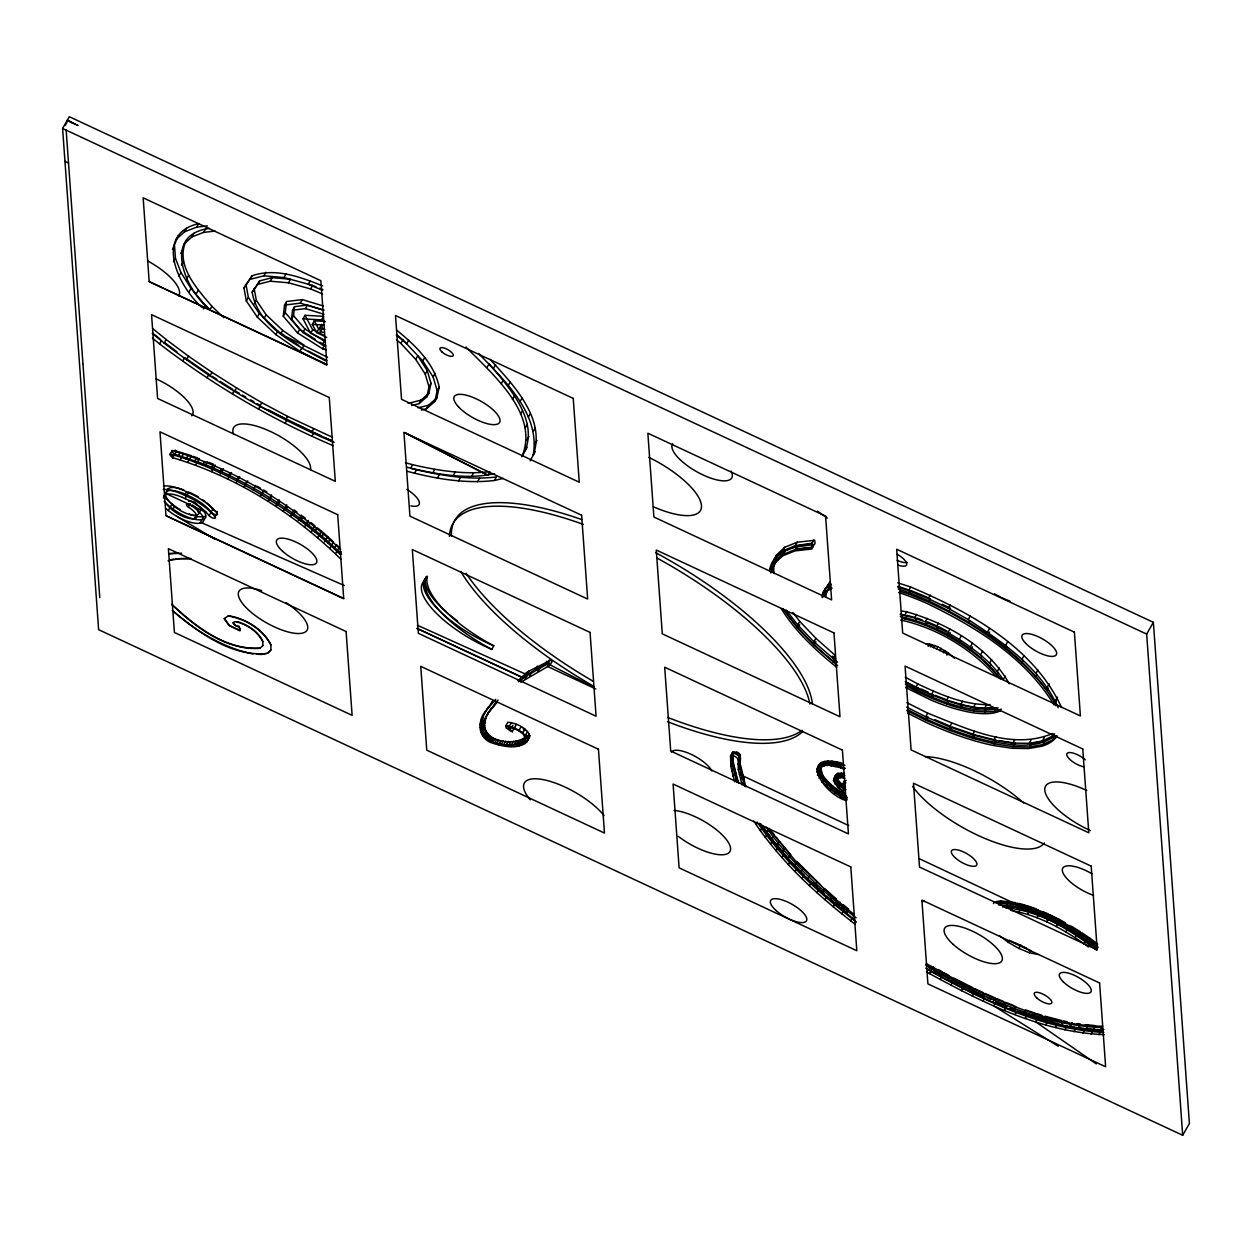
<?xml version="1.0" encoding="UTF-8"?>
<svg xmlns="http://www.w3.org/2000/svg" width="1252" height="1252" viewBox="0 0 1252 1252"><rect width="100%" height="100%" fill="white"/><g stroke="black" fill="none" stroke-linecap="round" stroke-linejoin="round"><path stroke-width="1.5" d="M820.451 766.96L822.861 775.442L820.842 778.979C813.769 771.342 822.642 762.953 831.125 765.801L833.143 762.265C797.884 759.886 834.489 794.206 847.119 798.025L845.726 800.482C822.173 793.283 797.696 751.716 841.86 763.047L839.842 766.6C832.799 765.082 823.8 762.202 817.681 767.476M819.199 778.494L821.218 774.941L818.589 768.587L819.7 763.939M510.832 731.199L506.356 727.991L505.855 725.753L507.874 722.216C516.231 723.249 526.466 727.349 529.815 735.675C525.496 751.184 504.384 747.162 492.662 743.156C478.28 739.118 476.652 720.745 486.026 710.588L481.425 719.65M481.582 734.032L483.601 730.495L481.989 724.188L483.444 716.097M489.407 740.887C479.078 734.783 482.536 720.088 488.734 712.153L484.133 721.199M493.429 738.304L491.394 741.841C502.6 745.363 520.879 749.009 526.904 735.832C514.384 748.086 476.73 741.278 486.152 717.646M326.146 349.887L322.515 348.729L297.616 332.985L283.249 316.224L284.533 305.065L286.551 301.529L302.28 299.604L323.376 306.02M283.249 316.224L285.268 312.671L286.348 303.375M325.927 345.834L322.233 344.738L302.89 332.5L291.497 319.197L292.53 310.199L294.549 306.646L307.444 305.081L324.143 310.152M291.497 319.197L293.516 315.645L294.549 306.646M526.419 735.378L524.025 740.777M526.716 742.358L529.815 735.675M845.163 793.267L837.948 787.649L833.488 780.747L835.882 774.785L837.917 773.313L844.537 773.345M833.488 780.747L835.882 774.785M837.635 775.786L838.558 780.904L845.366 787.68L843.347 791.233L839.309 787.79L835.272 781.545L837.635 775.786L842.706 774.096L840.687 777.633L835.616 779.339M521.896 456.698C539.925 413.88 492.474 374.364 465.994 346.992M522.287 456.119C541.756 423.082 509.517 387.791 489.078 363.816L487.059 367.368M478.608 353.487C504.697 380.53 540.394 413.755 533.227 455.086C546.341 418.465 512.757 384.442 490.127 359.355M822.016 597.251L822.658 593.417A130.771 45.792 29.7 0 1 831.015 584.512M822.627 597.533L823.581 591.789L829.935 582.149L823.581 591.789M824.317 595.905L825.616 588.237M825.694 596.969L826.664 591.273L830.671 585.623L824.645 594.81L826.664 591.273M411.642 405.523L419.044 403.66L426.838 396.868L428.982 386.868L431.001 383.315L427.261 370.592L417.73 355.818L415.711 359.371L425.242 374.129L428.982 386.868M426.838 396.868L428.857 393.331L431.001 383.315M421.251 410.077L426.462 408.762L434.851 401.469L437.167 390.687L439.186 387.134C434.241 363.002 415.007 345.255 396.774 330.168M434.851 401.469L436.87 397.917L439.186 387.134M202.198 307.554C178.754 287.24 152.713 234.312 198.739 223.592L196.705 227.144L184.435 231.855L176.282 239.304M172.541 249.336L178.3 235.767M186.251 240.4C174.685 264.908 197.08 288.821 211.87 306.286L209.851 309.839C185.421 290.057 161.164 234.703 209.444 228.412M776.365 555.168L770.434 569.097L776.365 555.168L784.707 547.28L797.289 542.179L814.77 540.301L815.036 543.571L812.313 547.14L795.803 549.284L783.345 554.354L775.238 562.023L771.717 571.335L777.257 558.47L785.364 550.802L797.821 545.747L812.501 543.822M770.778 572.962L774.299 563.65L782.406 555.982L794.879 550.927L811.875 549.018L812.235 547.593L811.312 544.823L794.331 547.359A194.545 68.124 29.7 0 0 769.495 570.724M827.165 765.661L829.184 762.124C803.502 767.789 837.744 793.111 847.338 797.352M530.175 460.83L535.261 451.534M62.6 128.486L69.314 116.718L1153.374 622.322L1189.4 1123.514L1182.686 1135.282L98.626 629.678L62.6 128.486L1146.66 634.091L1182.686 1135.282M65.167 125.513L67.029 122.242M184.435 231.855L186.454 228.302M173.402 261.699L175.421 258.147L174.56 245.799M180.679 253.452L182.698 249.915M184.232 243.952L191.963 236.878L193.982 233.326M181.493 265.158L183.512 261.621M191.963 236.878L203.622 232.403L205.657 228.85M178.911 276.05L180.945 272.498L175.421 258.147M186.72 278.742L188.739 275.19M189.005 291.966L191.024 288.414L180.945 272.498M333.188 445.665C271.277 419.404 212.918 384.912 159.614 343.924L161.649 340.387M333.83 442.3C273.28 416.76 216.205 383.143 164.137 343.079L166.156 339.527L152.744 328.634M196.251 293.782L198.27 290.229M203.403 308.962L205.422 305.425L191.024 288.414M182.651 361.124L184.686 357.571L209.006 374.301L206.971 377.838M186.454 359.731L188.473 356.194L166.156 339.527M326.459 364.958L299.885 351.28L275.831 334.581L257.302 317.1L246.347 300.981L243.952 287.96L252.121 275.784C275.596 267.552 300.668 277.099 322.64 285.91M243.952 287.96L252.121 275.784M246.347 300.981L248.365 297.428L245.971 284.423M252.153 292.17L259.727 280.839L272.279 277.647L290.48 279.243L288.445 282.795L270.244 281.199L257.709 284.392L252.153 292.17C258.022 327.304 297.193 345.536 325.489 360.826M257.709 284.392L259.727 280.839M250.103 279.337L263.953 275.8L265.972 272.263M210.007 375.929L212.026 372.376L188.473 356.194M254.312 303.876L256.331 300.339L254.172 288.633M340.873 559.174C293.876 512.929 236.033 476.636 172.713 457.684A5.196 1.815 29.7 0 1 170.162 454.053L172.197 450.517C235.235 469.203 292.827 504.759 340.732 549.487M270.244 281.199L272.279 277.647M172.713 457.684L176.438 451.143L183.856 453.287L180.131 459.828M170.162 454.053L177.972 456.307L179.991 452.77M257.302 317.1L259.32 313.563L248.365 297.428M263.953 275.8L283.985 277.568L286.004 274.016M264.125 318.321L266.144 314.784L256.331 300.339M163.527 498.046A25.181 8.827 29.7 0 1 164.356 495.479L168.081 488.953A23.553 8.248 29.7 0 1 183.778 489.923M177.972 456.307L185.985 458.921L188.019 455.368M187.769 462.301L191.493 455.759L185.39 453.787M232.34 393.91L234.359 390.358M185.985 458.921L194.185 461.847L196.204 458.31M234.547 391.485L236.581 387.932L212.026 372.376M344.331 585.56L201.666 522.741L200.07 523.101A24.696 8.639 29.7 0 1 168.331 510.566L172.056 504.024A33.037 11.565 29.7 0 1 164.294 496.402M195.578 465.087L199.303 458.561M189.396 504.65A3.928 1.377 29.7 0 0 186.501 504.54A3.928 1.377 29.7 0 0 188.269 507.013L190.507 508.547A13.882 4.867 29.7 0 1 195.515 518.328L192.933 518.798A16.839 5.9 29.7 0 1 174.231 511.411L172.447 510.033L174.466 506.481L172.792 505.072A25.181 8.827 29.7 0 1 166.375 491.942A23.553 8.248 29.7 0 1 184.31 493.82L189.881 496.34A25.948 9.093 29.7 0 1 209.741 510.362L211.134 512.052A3.928 1.377 29.7 0 0 215.814 514.76A3.928 1.377 29.7 0 0 217.065 513.304A33.788 11.831 29.7 0 0 186.611 491.786A31.394 11.002 29.7 0 0 163.496 486.073M275.831 334.581L277.85 331.044L259.32 313.563M163.308 489.422A31.394 11.002 29.7 0 1 184.592 495.322L186.611 491.786M194.185 461.847L202.511 465.087L204.53 461.55M182.291 497.373L185.061 498.64L188.786 492.114L191.587 493.351A25.948 9.093 29.7 0 1 198.489 497.028M172.197 450.517A5.196 1.815 29.7 0 0 174.732 454.132L205.531 464.648L207.237 461.659M310.293 280.761L308.274 284.314L322.374 290.182M266.144 314.784L282.686 330.371L280.651 333.908L327.508 357.29M284.533 305.065L300.261 303.156L302.28 299.604M288.445 282.795L310.59 288.93L312.609 285.393L316.067 286.833M188.269 507.013L190.288 503.476M202.511 465.087L210.931 468.624L212.95 465.071M211.557 471.566L215.281 465.024M292.53 310.199L305.41 308.618L307.444 305.081M303.031 318.853L305.05 315.301L323.548 316.318L321.529 319.855L303.031 318.853L310.621 333.267L325.536 340.528M297.616 332.985L299.651 329.448L285.268 312.671M210.931 468.624L219.397 472.427L221.416 468.874M194.295 518.61L197.534 514.791A13.882 4.867 29.7 0 0 192.542 504.994M220.321 474.007L223.372 468.655M332.422 437.245L287.6 416.415L261.856 402.675L259.837 406.211L333.752 442.097M258.46 409.138L260.479 405.585L257.208 403.676M302.89 332.5L304.925 328.947L293.516 315.645M326.803 337.524L316.615 332.562L312.296 324.378L314.315 320.825L324.002 321.357M200.07 523.101L203.794 516.575A21.753 7.622 29.7 0 0 205.391 516.215M219.397 472.427L227.895 476.464L229.914 472.927M299.885 351.28L301.904 347.743M310.621 333.267L312.656 329.73L305.05 315.301M227.786 479.062L231.51 472.536M302.014 348.745L304.033 345.192L282.686 330.371M217.065 513.304L215.031 516.841A3.928 1.377 29.7 0 1 213.795 518.312A3.928 1.377 29.7 0 1 209.1 515.605L212.84 509.063L211.447 507.389A25.948 9.093 29.7 0 0 206.721 502.834M316.615 332.562L318.634 329.01L314.315 320.825M320.402 331.78L319.604 327.899L321.639 324.346L322.421 328.227L320.402 331.78L324.096 332.469M227.895 476.464L236.378 480.752L238.412 477.2M236.581 481.973L239.633 476.621M322.233 344.738L324.268 341.186L304.925 328.947M236.378 480.752L244.829 485.228L246.847 481.691M324.534 345.176L322.515 348.729L326.24 349.84M243.999 487.451L247.724 480.925M285.581 419.952L287.6 416.415M285.065 423.332L287.084 419.796M341.233 551.788L339.887 554.151C313.939 529.08 284.423 507.889 253.201 489.908L255.752 485.4M260.651 495.401L263.702 490.048L266.832 491.973M261.48 494.759L263.499 491.207M267.803 501.379L271.527 494.853M269.634 499.751L271.653 496.199M311.498 432.535L313.516 428.998M311.858 436.338L313.876 432.801L320.981 435.899M275.487 506.309L279.212 499.783M277.631 504.869L279.665 501.332M283.03 511.348L286.755 504.822M285.472 510.112L287.49 506.559M290.386 516.481L294.11 509.955L296.974 512.037M293.125 515.448L295.143 511.896M298.211 520.519L301.262 515.167L305.441 518.328M415.711 359.371L400.875 343.439L402.894 339.887L396.947 334.941M300.558 520.863L302.577 517.311M408.747 340.153L406.728 343.705L396.242 334.957M304.486 526.982L308.211 520.441M307.757 526.341L309.776 522.804M311.2 532.303L314.925 525.777L310.903 522.569M314.721 531.865L316.74 528.328M317.664 537.671L321.404 531.13L317.507 527.921M321.435 537.421L323.454 533.884M437.167 390.687L433.114 376.946L422.816 360.967L424.835 357.43M324.55 541.866L327.601 536.513L321.404 531.13M327.868 542.992L329.886 539.455M425.242 374.129L427.261 370.592M329.824 548.423L333.548 541.897M334.018 548.579L336.052 545.027M433.114 376.946L435.148 373.393M419.044 403.66L421.063 400.108L428.857 393.331M335.489 553.807L339.214 547.28L336.381 544.589M426.462 408.762L428.481 405.225L436.87 397.917M404.537 432.676L487.732 475.181L489.767 471.644C463.897 474.837 437.871 470.502 412.675 464.695L410.656 468.248C437.981 474.179 466.808 479.923 494.556 473.585M414.475 473.303L416.509 469.75C442.613 475.76 469.594 480.252 496.402 476.934L494.383 480.486C464.993 483.945 435.367 478.749 406.994 471.237M432.754 472.896L434.773 469.343M493.538 368.276L495.557 364.739M437.371 478.107L439.405 474.555M501.207 383.754L503.241 380.201M453.161 475.635L455.18 472.082M508.296 385.35L510.315 381.813M458.529 480.94L460.548 477.403M512.397 399.466L514.431 395.914M471.581 476.402L473.6 472.865M519.956 401.735L521.974 398.183M477.622 481.738L479.641 478.201M425.398 580.005L427.417 576.452A85.12 29.813 29.7 0 0 493.804 645.829L491.786 649.381A70.3 24.617 29.7 0 1 425.398 580.005A85.12 29.813 29.7 0 0 491.786 649.381M520.456 414.24L522.491 410.703M528.344 417.119L530.363 413.583M525.292 427.855L527.311 424.303M526.857 440.078L528.876 436.525M533.368 431.283L535.402 427.746M525.151 450.736L527.186 447.183M534.995 444.006L537.014 440.454M490.8 704.579L492.834 701.026L486.621 710.009L495.745 699.336M480.283 723.734L482.302 720.197M480.079 725.08L482.098 721.543M479.97 727.741L481.989 724.188M497.983 699.993L489.313 711.574L497.185 702.231M493.491 706.159L495.51 702.607M482.99 725.268L485.025 721.715M480.267 730.323L482.302 726.786M482.803 726.598L484.821 723.046M482.677 729.227L484.712 725.69M481.034 732.827L483.053 729.274M482.99 731.778L485.009 728.226M482.27 735.221L483.616 732.858M483.726 734.22L485.745 730.683M483.084 736.364L484.43 734.001M484.258 735.378L486.277 731.841M484.039 737.475L485.385 735.112M484.9 736.489L486.918 732.952M485.651 737.553L487.67 734.001M486.465 738.508L488.499 734.971M518.109 680.634L523.837 675.157M487.325 739.353L489.344 735.816M488.123 740.026L490.142 736.489M488.796 740.511L490.815 736.958M520.769 682.246L549.972 665.235L552.007 661.682L551.35 660.931A2.723 0.955 29.7 0 0 550.317 660.336L528.876 671.166L526.857 674.718L522.491 677.52L417.119 628.488M489.219 741.481L491.441 737.35M525.151 679.132L527.17 675.579L549.44 662.871M490.221 741.309L492.239 737.772M490.862 742.358L492.897 738.805L487.138 735.002M529.502 676.33L531.521 672.778M492.928 742.436L494.947 738.883M417.37 625.202L526.857 674.718L535.371 669.679L537.39 666.127M494.728 743.015L496.762 739.462M496.762 743.547L498.781 740.01M538.016 671.291L540.035 667.754M506.356 727.991L507.702 725.628M498.953 744.017L500.972 740.48M512.491 732.06L508.625 727.443L511.505 722.529M498.844 745.143L500.19 742.78M535.371 669.679L544.792 664.796L546.811 661.259M508.969 729.04L510.331 726.676M501.269 744.408L503.304 740.855M544.792 664.796L547.343 663.607L549.378 660.07M508.625 727.443L511.583 727.694L512.929 725.331M548.767 664.061L547.421 666.424L595.827 688.96M503.711 744.69L505.745 741.137M512.287 731.403L516.434 724.266M506.231 744.862L508.265 741.325M506.09 746.333L507.436 743.97M508.813 744.924L510.832 741.372M508.656 746.521L510.002 744.158M525.073 737.741L523.101 734.016L518.829 730.73L521.129 726.614M511.395 744.846L513.414 741.294M511.27 746.568L512.616 744.204M513.946 744.611L515.965 741.074M513.899 746.489L515.918 742.952M527.781 739.212L522.882 732.639L524.901 729.102M516.419 744.22L518.438 740.683M516.481 746.255L518.5 742.718M518.751 743.657L520.769 740.12M518.985 745.863L521.004 742.326M520.848 742.905L522.882 739.369M525.558 735.049L527.593 731.512M522.647 741.951L524.666 738.414M521.348 745.3L523.367 741.763L527.327 740.026L529.612 737.381M527.155 737.256L529.189 733.719M523.477 744.533L525.511 740.996M525.308 743.563L527.327 740.026M775.238 562.023L777.257 558.47M774.346 558.721L782.688 550.833L784.707 547.28M783.345 554.354L785.364 550.802M782.688 550.833L795.27 545.716L797.289 542.179M797.821 545.747L795.803 549.284L812.814 547.39L813.158 545.95L812.235 543.18L795.27 545.716M811.812 543.556L813.847 540.019M837.494 662.198L813.878 641.822L797.743 624.936L799.762 621.383L792.845 612.463M837.604 665.641L813.91 645.203L797.68 628.207L799.699 624.67M732.921 753.407L733.234 762.139L737.005 777.664L734.627 781.827L730.855 766.302L730.526 755.942L732.53 752.436A4.241 1.487 29.7 0 1 736.239 752.53A4.241 1.487 29.7 0 1 740.026 756.02L740.355 766.177L745.91 786.851M730.62 760.793L732.999 756.631M730.855 766.302L733.234 762.139M743.406 777.116L744.408 780.7L742.045 784.847L738.351 769.683L738.023 759.526L740.402 755.363A4.241 1.487 29.7 0 0 739.885 754.283M731.888 770.997L734.267 766.834M738.132 764.362L740.495 760.199L740.433 756.975M733.077 776.334L735.456 772.171M738.351 769.683L740.73 765.535M813.878 641.822L815.897 638.285L799.762 621.383M813.91 645.203L815.928 641.65M740.527 779.495L742.905 775.332L742.123 771.811M832.924 658.693L834.943 655.156L815.897 638.285M833.018 662.136L834.364 659.773M855.226 924.32C817.885 895.634 782.5 863.301 755.848 824.192L757.1 821.985C783.752 861.094 819.137 893.427 856.478 922.129M760.355 830.718L762.734 826.555L760.934 823.941M769.495 828.339L767.116 832.502L762.718 826.148M765.238 837.353L767.617 833.19L772.86 839.904L770.496 844.067M897.606 586.985L908.733 590.6L910.752 587.047C969.674 612.025 1033.792 646.955 1061.586 707.552M899.781 591.147L909.03 594.152L911.049 590.6L927.012 597.126M776.976 845.491L779.354 841.328L790.607 854.615L788.228 858.778L771.874 838.95L774.237 834.802L772.343 832.22M816.664 769.573L818.683 766.021M901.221 614.81L904.711 615.389L906.745 611.837C947.075 623.355 988.188 646.361 1009.315 683.811M819.591 765.927L821.609 762.374M816.57 772.14L818.589 768.587M818.432 770.496L821.437 764.972M901.596 618.378L905.071 618.957L907.105 615.421L915.259 617.612M821.218 767.022L824.348 761.372M818.338 772.953L820.373 769.401M817.415 775.144L819.434 771.592M823.832 766.067L825.851 762.531M776.099 850.859L778.478 846.696L776.224 843.973M819.152 775.802L821.171 772.249M825.804 764.502L827.838 760.95M829.966 764.643L831.985 761.091M904.711 615.389L914.539 618.034L916.574 614.482M821.875 782.109L823.91 778.572L822.11 776.146M782.437 852.096L784.801 847.948M905.071 618.957L914.868 621.587L916.887 618.05L922.208 619.943M822.861 775.442L825.412 778.869L823.393 782.422L826.743 786.006L835.444 793.236L845.945 799.793M908.733 590.6L928.264 598.566L930.299 595.029M782.062 857.73L784.441 853.567M834.677 765.348L836.696 761.811M909.03 594.152L928.53 602.118L930.549 598.566M835.632 766.49L837.651 762.938L842.596 764.127L840.577 767.679L831.125 765.801M825.412 785.896L827.431 782.359L823.91 778.572M826.743 786.006L828.761 782.453L825.412 778.869M833.848 778.321L837.917 773.313M829.685 789.746L831.704 786.209L827.431 782.359M914.539 618.034L925.212 621.837L927.231 618.3M830.796 789.652L832.815 786.1L828.761 782.453M835.272 781.545L839.497 774.456M788.384 864.647L790.388 861.141L804.05 875.132L802.047 878.638M834.881 783.955L836.899 780.419L835.507 777.21M914.868 621.587L925.494 625.39L927.529 621.837L937.122 626.047M835.898 776.866L839.403 776.459L841.422 772.907M836.539 784.441L838.558 780.904M834.599 793.549L836.618 789.996L831.704 786.209M837.948 787.649L839.967 784.112L836.899 780.419M835.444 793.236L837.463 789.699L832.815 786.1M854.803 920.048L829.919 899.625L800.842 872.284L794.363 865.508L796.741 861.345L820.842 885.195M839.309 787.79L841.328 784.237M845.976 789.621L843.394 787.101L842.533 784.128L844.552 780.575L845.413 783.549M795.036 871.627L797.039 868.121M843.394 787.101L845.773 782.672M842.439 791.483L844.458 787.946L839.967 784.112M925.212 621.837L936.449 626.751L938.468 623.214M839.998 797.164L842.017 793.611L836.618 789.996M837.463 789.699L842.565 793.111L840.546 796.663L847.103 799.903M928.264 598.566L948.296 608.315L950.315 604.763M925.494 625.39L936.699 630.288L938.718 626.736L946.903 630.961M928.123 646.423L929.469 644.044L937.858 646.705L948.218 652.793L954.415 658.161M928.53 602.118L948.515 611.837L950.534 608.284L942.208 604.231M800.842 872.284L803.221 868.121M930.518 646.893L931.864 644.53M933.335 647.785L934.681 645.422M936.512 649.068L937.858 646.705M906.354 682.387L915.775 687.505L917.794 683.952C940.44 694.61 964.682 705.252 990.191 704.641M936.449 626.751L947.921 632.667L949.955 629.13M807.634 879.092L810.013 874.945M906.573 685.893L916.01 691.026L918.029 687.489M936.699 630.288L948.14 636.188L950.158 632.636M939.908 650.758L941.254 648.395M809.371 885.68L811.374 882.175L824.348 893.928M943.413 652.808L944.759 650.43M814.755 885.931L817.133 881.768M946.872 655.156L948.218 652.793M1058.175 707.615C1040.756 668.255 1003.181 642.37 968.219 619.568L970.253 616.015M1048.378 688.177L1047.032 690.541C1025.998 662.731 997.813 641.353 968.422 623.073L969.768 620.71M1005.262 676.111L1003.243 679.648C991.991 663.012 975.95 650.367 959.329 639.459L961.348 635.906M817.024 892.739L819.027 889.233M1000.066 678.709C989.283 664.076 974.526 652.918 959.501 642.949L960.847 640.586M933.397 691.214L931.378 694.766L915.775 687.505M916.01 691.026L931.644 698.303L933.663 694.766M822.188 892.786L824.567 888.623L836.305 898.889M906.573 707.083L925.697 716.723L927.716 713.17C966.043 728.226 1011.459 750.824 1052.447 733.547M906.792 710.604L925.948 720.26L927.967 716.707M824.99 899.797L826.993 896.291L833.895 902.16M970.284 646.94L972.303 643.387M970.425 650.398L972.444 646.861M829.919 899.625L831.923 896.119L796.366 862.002L769.119 828.996M905.29 681.604L931.378 694.766L946.434 700.588L948.453 697.035M987.499 632.057L989.518 628.52M946.747 704.14L948.766 700.604C964.024 705.486 980.081 709.931 996.232 707.834L994.213 711.371C972.585 713.89 951.426 706.144 931.644 698.303M987.656 635.531L989.675 631.994M833.269 906.839L835.272 903.334L846.775 912.692M980.488 654.921L982.507 651.369M837.948 906.464L840.311 902.301M980.566 658.349L981.912 655.985M946.434 700.588L960.55 704.845L962.569 701.308M841.829 913.866L843.832 910.361M925.697 716.723L949.658 726.927L951.677 723.374M960.894 708.413L962.913 704.876M949.939 730.479L951.958 726.927L974.917 734.846L996.216 740.276L994.182 743.829L972.898 738.398L949.939 730.479L925.948 720.26M846.242 913.271L848.246 909.766L831.923 896.119M989.565 663.2L991.6 659.647M989.581 666.549L990.942 664.186M1005.559 645.469L1007.578 641.916M850.671 920.862L852.675 917.356M1005.669 648.912L1007.015 646.548M960.55 704.845L973.336 707.474L975.371 703.937M973.727 711.058L975.746 707.505M997.249 671.526L999.268 667.973M997.155 674.765L998.517 672.402M973.336 707.474L984.479 708.46L986.513 704.907M984.917 712.028L986.952 708.491M949.658 726.927L972.569 734.83L974.588 731.278M972.898 738.398L974.917 734.846M1021.867 659.413L1023.886 655.876M1021.914 662.809L1023.26 660.446M972.569 734.83L993.822 740.261L995.841 736.708M1035.889 673.529L1037.908 669.976M1035.858 676.831L1037.204 674.468M993.822 740.261L1012.852 743.093L1014.871 739.556M994.182 743.829L1013.259 746.677L1015.294 743.125M1047.204 687.395L1049.223 683.858M1031.178 739.791L1029.16 743.328L1042.337 741.012L1052.04 736.301L1053.386 733.938M1055.42 700.635L1057.455 697.098M1029.629 746.912L1031.664 743.375L1044.919 741.043L1054.763 736.254L1052.744 739.807L1042.9 744.58L1029.629 746.912L1013.259 746.677M1056.328 700.979L1054.982 703.342C1026.671 654.984 976.623 624.012 927.341 600.209A128.768 45.103 29.7 0 0 898.388 588.972M1042.337 741.012L1044.356 737.475M1042.9 744.58L1044.919 741.043M1104.436 1034.653C1041.711 1032.18 983.618 1003.134 929.532 973.602L930.784 971.396L926.292 968.766M1100.931 1031.116C1040.193 1026.562 983.54 1000.395 931.05 971.051L933.429 966.888M941.254 976.795L943.632 972.632L948.781 975.402M940.111 979.549L942.474 975.386L948.578 978.673M1146.66 634.091L1153.374 622.322M993.446 903.678L994.182 902.379C1032.493 900.141 1067.236 923.569 1097.347 944.712M951.536 982.335L953.914 978.172L972.882 987.75M950.769 985.293L952.772 981.787L957.373 984.15M998.548 905.071L1000.911 900.908L1015.904 902.723M1000.113 905.165L1006.358 905.54L1008.736 901.393M1097.644 948.108C1071.102 927.81 1040.647 908.576 1006.561 905.869L1005.45 907.825C1039.52 910.533 1069.991 929.766 1096.533 950.065M961.88 987.656L964.243 983.493M961.505 990.817L963.868 986.67L974.619 991.96L972.256 996.107M1013.416 906.276L1011.037 910.439C1039.504 915.415 1065.327 930.142 1088.426 946.95M1017.704 903.052L1015.325 907.215C1045.201 915.024 1072.494 930.706 1096.877 949.36M972.225 992.758L974.604 988.595L983.227 992.633M1018.956 911.91L1021.319 907.747M1025.138 909.985L1027.501 905.822L1036.155 908.921M1038.44 954.572L1029.41 952.772L1018.846 948.421L1008.376 942.396L1009.644 940.189M1027.673 914.367L1030.036 910.204M982.57 997.594L984.948 993.431L995.262 998M982.992 1001.146L984.995 997.641M1035.498 913.71L1037.877 909.547M1018.846 948.421L1020.849 944.916M1036.938 917.7L1039.301 913.537M992.883 1002.163L994.886 998.658C1029.113 1012.837 1065.092 1026.17 1102.621 1026.217L1100.618 1029.723L1086.126 1029.222L1069.818 1026.922L1072.197 1022.759M1046.515 921.816L1048.894 917.653M1029.41 952.772L1030.678 950.581L1011.131 941.05M1003.118 1006.452L1005.497 1002.289L1013.932 1005.606M1004.37 1010.364L1006.373 1006.858L995.716 1002.398L993.712 1005.904L1058.269 1046.281M1056.923 923.585L1059.302 919.422L1065.358 922.771M1056.218 926.59L1058.597 922.427M1013.244 1010.427L1015.622 1006.279M1014.918 1014.511L1016.921 1011.006L1025.591 1014.167M1065.843 931.911L1068.206 927.748M1067.533 929.453L1069.897 925.291M1023.244 1014.089L1025.623 1009.926L1035.435 1013.244L1033.056 1017.407M1025.325 1018.314L1027.329 1014.809L1066.845 1026.343M1075.218 937.685L1077.581 933.522M1077.831 935.792L1079.819 932.286M1037.564 1018.267L1035.576 1021.773L1096.298 1063.887M1084.185 943.773L1086.564 939.626M1042.666 1020.364L1045.044 1016.201L1061.649 1020.537M1087.644 942.459L1090.023 938.296L1081.603 932.583M1045.592 1024.856L1047.971 1020.709M1093.904 947.905L1095.031 945.949M1052.024 1022.947L1054.387 1018.784M1055.373 1027.563L1057.737 1023.4M1061.086 1025.138L1063.464 1020.975L1066.954 1021.695M1064.842 1029.848L1067.22 1025.685M1073.981 1031.726L1076.36 1027.563L1101.306 1030.474L1098.927 1034.621M1078.191 1028.283L1080.554 1024.12L1077.205 1023.588M1082.745 1033.15L1085.108 1028.987M1086.126 1029.222L1088.504 1025.059L1094.123 1025.419M1091.071 1034.121L1093.45 1029.958M1093.622 1029.707L1095.625 1026.186M484.008 714.125L488.64 706.457M486.715 715.69L491.332 708.037M823.706 596.453L827.713 590.803L832.001 588.268M1054.685 733.875L1051.117 737.929A160.068 56.058 29.7 0 1 1011.929 744.737L992.899 741.888A156.813 54.916 29.7 0 1 924.758 718.351L907.371 709.602M1052.744 739.807L1056.469 735.566M262.92 645.39L260.087 648.333C226.158 650.805 195.249 626.783 171.727 604.513M270.995 649.819L267.662 653.137L261.465 654.499L256.41 654.186M820.811 766.067L828.558 763.219L841.97 765.222M518.391 681.808L527.17 675.579M524.51 673.967L528.876 671.166M827.901 585.701L830.827 583.98M828.652 589.16L831.5 587.47M846.227 780.403L843.926 781.671L844.787 784.644M842.533 784.128L844.834 782.86M992.773 709.43L998.079 707.787M994.213 711.371L1001.397 709.148M170.1 559.973L173.809 559.018M168.081 560.724L180.116 558.564L190.601 558.736M408.121 403.394L421.063 400.108M418.058 407.855L428.481 405.225M494.383 480.486L503.226 478.405M198.019 512.068L199.24 511.802A13.882 4.867 29.7 0 0 200.539 509.11M260.244 648.051C226.315 650.539 195.406 626.516 171.884 604.246M926.214 644.185L929.469 644.044M196.314 515.057L194.952 515.261A16.839 5.9 29.7 0 1 176.25 507.858L174.466 506.481M996.154 901.518L1000.911 900.908M996.623 903.271C1034.434 903.412 1068.426 925.76 1098.129 947.169M1002.883 906.323L1006.561 905.869M1002.508 906.98L1013.04 906.933M196.705 227.144L207.378 225.892M203.622 232.403L215.031 231.057M168.832 553.572L177.94 552.946M168.676 553.853L181.681 553.196M175.421 558.83L190.758 558.47M547.343 663.607L548.298 663.873A2.723 0.955 29.7 0 1 549.331 664.483L594.371 687.536M984.479 708.46L993.697 707.803M1100.618 1029.723L1103.841 1029.504M1101.87 1027.532C1038.424 1025.498 979.846 995.309 925.572 964.901M1103.857 1032.446C1041.821 1029.269 984.354 1000.724 930.784 971.396M1012.852 743.093L1031.664 743.375M312.296 324.378L323.924 325.004M505.855 725.753L514.415 727.819L522.882 732.639M1085.327 1024.684L1088.504 1025.059M843.911 774.456L837.291 774.409L835.256 775.88L834.881 778.306L839.341 785.207L843.832 789.042M844.928 775.598L838.871 775.551L837.009 776.882L836.68 779.088L840.702 785.333L844.74 788.776M839.403 776.459L844.067 777.116M840.687 777.633L844.943 778.243M998.11 740.574L1013.384 742.843M831.359 762.202L837.651 762.938M901.503 610.976L906.745 611.837M900.157 614.262L905.368 615.123M900.298 616.438C938.969 625.311 975.684 647.284 1000.317 678.584M900.673 620.022C937.278 628.066 971.082 648.771 996.232 676.409M1006.358 905.54C1040.146 910.517 1070.82 927.842 1097.268 948.75M1069.052 1026.061L1076.36 1027.563M228.271 615.984C245.455 618.864 262.638 629.193 270.808 644.937M236.8 621.681L240.431 622.447M253.045 653.982C223.325 647.8 196.392 631.477 173.809 611.571M836.07 762.906L844.912 765.316M319.604 327.899L324.8 329.245M405.445 462.708L412.675 464.695M407.041 467.246L416.509 469.75M283.985 277.568L312.609 285.393M1019.331 903.521L1025.873 905.352M300.261 303.156L323.11 310.105M305.41 308.618L323.986 314.268M1037.032 1013.744L1041.836 1015.216M839.842 766.6L845.35 768.352M844.083 768.791L840.577 767.679L844.004 769.213M897.778 582.822L910.752 587.047M898.107 586.39L909.202 590.005M511.583 727.694L518.829 730.73M193.058 456.323L197.738 457.997M1020.756 1011.616L1025.967 1013.525M935.338 695.408L947.091 699.946M1009.879 1008.236L1015.153 1010.301M1026.718 948.28L1015.904 943.304M319.51 288.273L322.969 289.713M310.59 288.93L322.672 293.97M208.849 462.332L213.669 464.351M205.531 464.648C255.893 485.651 302.718 515.84 341.546 554.292M996.968 998.72L1003.791 1001.584M996.091 1001.741L1006.749 1006.201M934.821 719.634L950.252 726.207M1043.213 911.832L1048.55 914.132L1046.171 918.295L919.218 858.669M324.55 437.464L331.655 440.563M185.061 498.64L187.863 499.877A25.948 9.093 29.7 0 1 206.314 512.412L209.1 515.605M994.886 998.658L963.883 984.15L926.308 963.602M987.155 997.781L990.739 999.362M513.883 728.257L514.588 728.069M64.963 161.351L68.516 163.01M149.176 281.622L326.897 364.52L320.872 280.714L143.151 197.816L149.176 281.622L326.913 364.676M921.503 689.101L928.452 692.34M417.088 628.441L522.491 677.52M166.015 515.793L343.737 598.675M167.22 494.117L206.314 512.412M976.153 992.679L983.837 996.263M975.793 993.321L980.394 995.481M848.684 825.553L739.353 774.221L741.732 770.058L741.059 767.038M241.886 623.152C250.416 626.939 258.851 632.667 262.889 641.368L262.764 645.672M297.131 424.663L312.202 431.987M312.656 329.73L324.252 335.364M324.925 321.529L321.529 319.855L324.863 321.827M968.109 989.581L974.244 992.601M67.295 120.27L77.812 125.45L67.295 120.27L72.475 122.946M1050.084 914.883L1059.302 919.422M906.855 702.669L927.716 713.17M907.606 713.124L925.009 721.888A157.063 55.01 29.7 0 0 993.259 745.456L1012.336 748.305L1028.706 748.555L1041.961 746.223A162.729 56.982 29.7 0 0 1057.079 735.957M404.897 432.707L487.732 475.181M308.555 351.155L326.819 360.56M953.148 981.13L962.334 985.872M268.789 410.03L283.766 418.012M948.202 979.33L952.772 981.787M905.227 677.129L917.794 683.952M905.415 684.015L930.439 696.394A99.628 34.884 29.7 0 0 992.789 709.446M905.634 687.536L930.706 699.946A99.941 34.993 29.7 0 0 1000.473 710.792M244.829 485.228L253.201 489.908M938.531 969.752L941.927 971.677M933.413 970.284L940.972 974.541M934.555 971.787L940.596 975.183M948.296 608.315L968.219 619.568M948.515 611.837L968.422 623.073M842.565 793.111L845.272 794.676M842.017 793.611L846.321 796.1M190.257 505.057L191.102 505.558A21.753 7.622 29.7 0 1 201.666 522.741M236.581 387.932L261.856 402.675M235.986 391.313L239.257 393.222M242.512 395.116L245.783 397.025M250.682 399.873L253.953 401.782M257.349 486.339L260.526 488.202M928.906 967.686L931.895 969.439M925.995 968.093L931.05 971.051M926.527 971.849L929.532 973.602M947.921 632.667L959.329 639.459M948.14 636.188L959.501 642.949M176.532 516.2L214.875 539.189M1071.368 926.198L1080.194 931.629M299.651 329.448L315.191 339.276M319.87 342.234L322.969 344.206M212.167 376.304L216.925 379.325M220.086 381.328L232.762 389.356M277.85 331.044L284.267 335.489M287.475 337.727L298.712 345.521M1090.023 938.296L1097.722 944.055M999.174 935.526L1008.376 942.396M164.716 342.672L177.001 351.843M836.571 663.842C816.867 648.333 798.745 630.632 784.128 610.193M836.68 667.269C815.725 650.383 795.443 631.618 781.201 608.566M848.246 909.766L853.958 914.289M856.071 917.857C822.517 891.549 790.716 862.205 766.177 827.134M153.041 333.392L160.209 339.214M152.212 333.392L164.137 343.079M152.447 338.103L159.614 343.924M843.081 904.57L848.621 909.124M835.647 902.676L838.496 905.024M841.344 907.371L844.208 909.703M396.415 339.715L400.875 343.439M172.447 510.033L170.773 508.609A25.181 8.827 29.7 0 1 164.716 501.551M832.314 656.173L835.037 658.583M523.179 728.711L525.136 730.464M327.601 536.513L332.359 540.817M172.26 610.585C198.661 632.432 231.573 657.206 267.505 653.419L270.839 650.101L270.964 644.655C262.795 628.911 245.611 618.598 228.427 615.702L224.202 618.754L229.132 625.593L239.883 630.789C241.245 624.951 234.421 627.502 233.013 622.807L234.828 621.587C246.3 623.699 257.411 631.118 262.732 641.65M813.017 882.691L816.852 886.228M211.87 306.286L223.826 317.726M205.422 305.425L209.647 309.463M402.894 339.887L422.816 360.967M794.363 865.508L772.5 840.562L759.651 823.3M776.287 837.416L778.321 840.029M786.209 610.053L797.743 624.936M797.68 628.207L783.032 608.503M762.734 826.555L771.874 838.95M233.169 622.526L234.327 624.138A2.692 0.939 29.7 0 0 236.847 626.016A2.692 0.939 29.7 0 0 238.929 626.094L240.055 630.507L229.288 625.311L224.374 618.472M753.767 820.983L755.848 824.192M1054.059 704.986C1025.451 657.738 976.278 627.189 927.607 603.746A128.815 45.119 29.7 0 0 898.701 592.525M1054.497 702.278L1055.874 705.768M171.931 454.57L173.136 457.794M172.087 454.617L173.277 457.841M744.533 786.319L739.619 767.492L739.29 757.319A4.241 1.487 29.7 0 0 735.503 753.845A4.241 1.487 29.7 0 0 731.778 753.751L732.107 764.096L736.833 782.453M737.005 777.664L738.915 783.314M738.07 782.547L732.858 762.797L732.53 752.436M844.364 785.114L845.069 787.539M66.153 130.145L82.945 363.643M82.976 364.144L99.769 597.642M773.736 567.798L773.971 573.572M772.453 565.544L772.672 570.928M736.614 751.889A4.241 1.487 29.7 0 1 739.275 753.641M730.526 755.942A4.241 1.487 29.7 0 1 734.235 756.052A4.241 1.487 29.7 0 1 738.023 759.526M457.669 621.07A70.3 24.617 29.7 0 1 426.369 576.327M493.804 645.829A70.3 24.617 29.7 0 1 427.417 576.452M164.356 495.479A23.585 8.263 29.7 0 1 182.322 497.373M168.331 510.566A33.037 11.565 29.7 0 1 166.078 508.641M184.592 495.322A33.788 11.831 29.7 0 1 215.031 516.841M217.519 511.771A3.928 1.377 29.7 0 1 216.721 511.552M215.845 511.192A3.928 1.377 29.7 0 1 212.84 509.063M202.808 499.845A25.948 9.093 29.7 0 1 204.827 501.332M167.252 491.52A25.181 8.827 29.7 0 1 168.081 488.953M194.248 502.005A13.882 4.867 29.7 0 1 197.268 504.509M203.794 516.575A24.696 8.639 29.7 0 1 189.271 514.071M180.257 509.658A24.696 8.639 29.7 0 1 172.056 504.024M188.489 501.348A3.928 1.377 29.7 0 1 193.137 502.005A21.753 7.622 29.7 0 1 202.088 519.564A24.696 8.639 29.7 0 1 170.366 507.013A33.037 11.565 29.7 0 1 164.184 501.269M802.923 731.324A203.951 71.427 29.7 0 1 667.488 721.684M593.151 685.955A203.951 71.427 29.7 0 1 460.814 571.601M449.39 536.325A203.951 71.427 29.7 0 1 583.338 524.4M656.862 557.954A203.951 71.427 29.7 0 1 809.919 704.031M175.969 450.798A5.196 1.815 29.7 0 1 175.124 450.11M802 730.339A203.951 71.427 29.7 0 1 667.66 717.412M593.511 681.464A203.951 71.427 29.7 0 1 466.135 573.322M451.424 536.325A203.951 71.427 29.7 0 1 581.695 519.549M655.532 552.586A203.951 71.427 29.7 0 1 812.485 704.281M1090.445 830.608A48.578 17.012 29.7 0 1 1044.81 790.294A48.578 17.012 29.7 0 1 1086.783 790.481M1044.278 842.94A79.486 27.841 29.7 0 1 983.837 837.995A79.486 27.841 29.7 0 1 912.567 786.428M925.103 756.631A79.486 27.841 29.7 0 1 1023.698 802.986M731.043 471.018A34.133 11.957 29.7 0 1 703.123 474.993A34.133 11.957 29.7 0 1 672.668 443.803M648.786 457.34A59.814 20.955 29.7 0 1 701.449 505.292A59.814 20.955 29.7 0 1 653.403 506.763M155.686 378.667A39.344 13.772 29.7 0 1 191.791 415.789M233.42 434.037A43.93 15.384 29.7 0 1 270.009 431.267A43.93 15.384 29.7 0 1 310.48 469.594M1010.051 601.163A40.549 14.195 29.7 0 1 1002.289 597.893M1000.739 597.141A40.549 14.195 29.7 0 1 994.495 593.839M897.402 554.37A13.647 4.773 29.7 0 1 906.761 563.948A13.647 4.773 29.7 0 1 898.185 565.153M907.387 562.383A13.647 4.773 29.7 0 1 897.121 560.301M1083.559 766.756A12.442 4.366 29.7 0 1 1068.911 758.493A12.442 4.366 29.7 0 1 1070.366 752.577A12.442 4.366 29.7 0 1 1085.265 759.808M1093.528 895.352A27.294 9.562 29.7 0 1 1062.322 870.375A27.294 9.562 29.7 0 1 1091.963 873.771M924.852 901.33A48.578 17.012 29.7 0 1 921.848 901.377M674.186 810.435A38.233 13.396 29.7 0 1 719.931 832.721A38.233 13.396 29.7 0 1 723.327 854.725A38.233 13.396 29.7 0 1 678.177 836.273M671.369 752.045A23.694 8.294 29.7 0 1 691.104 754.314A23.694 8.294 29.7 0 1 711.887 770.95M530.222 799.809A48.578 17.012 29.7 0 1 544.495 779.902A48.578 17.012 29.7 0 1 604.074 815.647M286.004 602.619A39.203 13.725 29.7 0 1 300.261 633.465A39.203 13.725 29.7 0 1 244.688 606.078A39.203 13.725 29.7 0 1 261.699 590.647M406.916 489.422A20.47 7.168 29.7 0 1 419.295 502.099A20.47 7.168 29.7 0 1 410.875 505.886M147.814 260.995A41.754 14.617 29.7 0 1 178.613 295.91M827.384 518.015A40.549 14.195 29.7 0 1 817.556 511.145M573.228 398.402L395.507 315.52L401.532 399.325L579.253 482.208L573.228 398.402M825.584 516.106L647.863 433.223L653.888 517.029L831.61 599.911L825.584 516.106M1074.388 632.135L896.667 549.252L902.692 633.058L1080.398 715.941L1074.388 632.135M329.276 397.541L151.555 314.659L157.58 398.465L335.301 481.347L329.276 397.541M581.632 515.245L403.911 432.347L409.936 516.153L587.658 599.051L581.632 515.245M833.973 632.933L656.267 550.051L662.292 633.856L839.998 716.739L833.973 632.933M1082.777 748.978L905.071 666.095L911.096 749.901L1088.802 832.783L1082.777 748.978M337.696 514.713L159.974 431.815L166 515.621L343.721 598.519L337.696 514.713M590.052 632.401L412.331 549.518L418.356 633.324L596.077 716.207L590.052 632.401M842.408 750.105L664.687 667.222L670.712 751.028L848.433 833.91L842.408 750.105M1091.196 866.134L913.49 783.251L919.516 867.057L1097.222 949.939L1091.196 866.134M346.1 631.54L168.378 548.658L174.404 632.463L352.109 715.346L346.1 631.54M598.44 749.244L420.735 666.346L426.76 750.167L604.466 833.049L598.44 749.244M850.797 866.932L673.091 784.049L679.116 867.855L856.822 950.737L850.797 866.932M1099.6 982.976L921.895 900.094L927.904 983.9L1105.626 1066.782L1099.6 982.976M1025.717 643.371A19.672 6.886 29.7 0 0 1055.514 655.594A19.672 6.886 29.7 0 0 1036.484 635.969A19.672 6.886 29.7 0 0 1025.717 643.371M955.589 858.089A14.461 5.055 29.7 0 0 976.654 865.132A14.461 5.055 29.7 0 0 960.143 850.593A14.461 5.055 29.7 0 0 955.589 858.089M1063.308 981.85A18.06 6.323 29.7 0 0 1090.476 992.429A18.06 6.323 29.7 0 0 1072.088 974.338A18.06 6.323 29.7 0 0 1063.308 981.85M953.304 944.477A32.928 11.534 29.7 0 0 1001.631 961.176A32.928 11.534 29.7 0 0 964.76 928.029A32.928 11.534 29.7 0 0 953.304 944.477M1036.922 998.063A10.032 3.521 29.7 0 0 1051.649 1003.149A10.032 3.521 29.7 0 0 1040.412 993.055A10.032 3.521 29.7 0 0 1036.922 998.063M776.146 910.58A20.564 7.199 29.7 0 0 806.351 921.018A20.564 7.199 29.7 0 0 783.298 900.298A20.564 7.199 29.7 0 0 776.146 910.58M282.749 551.396A22.88 8.013 29.7 0 0 316.349 563.009A22.88 8.013 29.7 0 0 290.714 539.956A22.88 8.013 29.7 0 0 282.749 551.396M441.956 351.953A7.622 2.676 29.7 0 0 453.146 355.834A7.622 2.676 29.7 0 0 444.601 348.15A7.622 2.676 29.7 0 0 441.956 351.953M458.498 406.837A26.089 9.14 29.7 0 0 498.233 423.755A26.089 9.14 29.7 0 0 474.07 397.87A26.089 9.14 29.7 0 0 458.498 406.837"/></g></svg>
